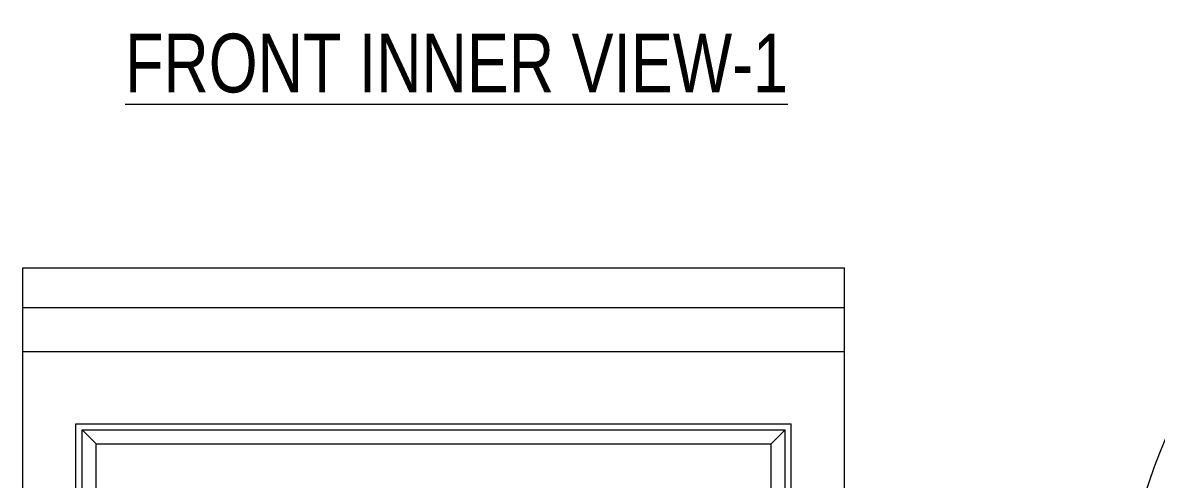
# Model space of a CAD drawing. Header units: millimetres. Extents: x 2233 to 6509, y 1142 to 4179.
# Drawn here: x 4590 to 5169, y 2093 to 2326 of the extents above; entities that cross this region are included whole.
import ezdxf

# ---------------------------------------------------------------- set-up
doc = ezdxf.new("R2010")
doc.units = ezdxf.units.MM
doc.layers.add('FRAME070', color=5, linetype='Continuous')
doc.styles.add('TAMCO', font='cordia.shx', dxfattribs={"width": 0.8, "height": 25})

msp = doc.modelspace()

# ---------------------------------------------------------------- linework, layer by layer
at = {"color": 7, "linetype": 'Continuous', "lineweight": 9}
for p, q in [((4589.81, 2201.22), (5009.81, 2201.22)), ((4589.81, 1676.22), (4589.81, 2201.22)), ((5009.81, 1676.22), (5009.81, 2201.22)), ((4589.81, 2180.94), (5009.81, 2180.94)), ((4589.81, 2158.44), (5009.81, 2158.44)), ((4617, 1703.41), (4617, 2121.53)), ((4617, 2121.53), (4982.62, 2121.53)), ((4982.62, 1703.41), (4982.62, 2121.53)), ((4627.31, 2111.22), (4620.18, 2118.35)), ((4620.18, 2118.35), (4979.44, 2118.35)), ((4620.18, 1706.59), (4620.18, 2118.35)), ((4979.44, 2118.35), (4972.31, 2111.22)), ((4979.44, 1706.59), (4979.44, 2118.35)), ((4627.31, 2111.22), (4972.31, 2111.22)), ((4627.31, 1713.72), (4627.31, 2111.22)), ((4972.31, 1713.72), (4972.31, 2111.22))]:
    msp.add_line(p, q, dxfattribs=at)
at = {"lineweight": 9}
msp.add_circle((5492.88, 1980.84), 345.58, dxfattribs=at)

# ---------------------------------------------------------------- texts
at = {"layer": 'FRAME070', "color": 0, "lineweight": 9, "insert": (4642.14, 2320.81), "char_height": 30, "attachment_point": 1, "style": 'TAMCO'}
msp.add_mtext('{\\LFRONT INNER VIEW-1}', dxfattribs=at)

doc.saveas('drawing.dxf')
